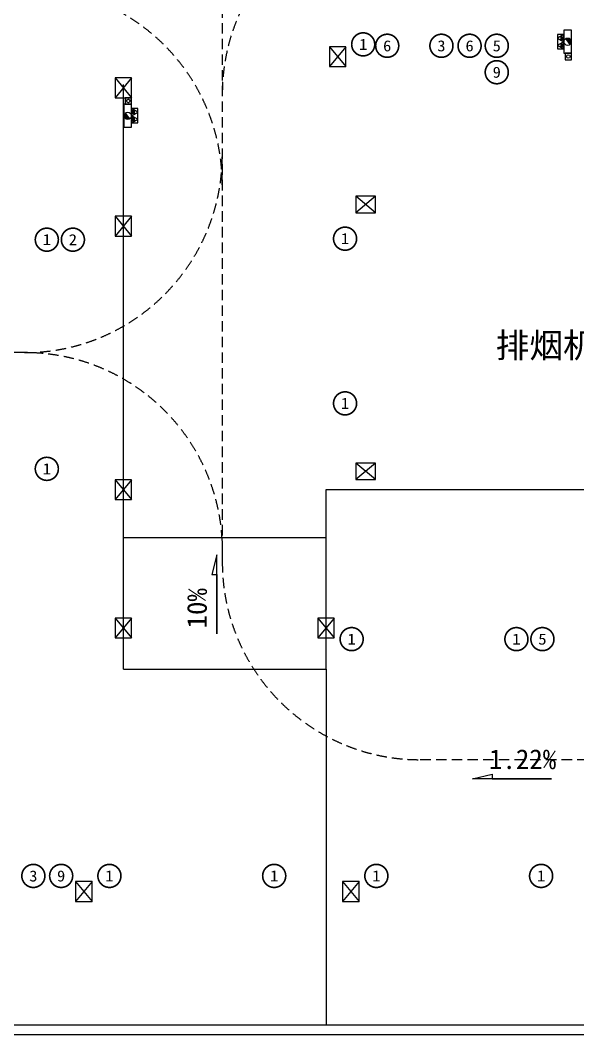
# Model space of a CAD drawing. Header units: millimetres. Extents: x -248992 to 1906102, y -24098 to 332602.
# Drawn here: x 865888 to 882802, y 238600 to 269400 of the extents above; entities that cross this region are included whole.
import ezdxf
from ezdxf.enums import TextEntityAlignment as Align

# ---------------------------------------------------------------- set-up
doc = ezdxf.new("R2010")
doc.units = ezdxf.units.MM
doc.header["$LTSCALE"] = 100
doc.linetypes.add('A6-DK-B1F$0$HIDDEN2', pattern=[4.7625, 3.175, -1.5875])
for name, color, linetype in [('-ACO-TTLB', 153, 'Continuous'), ('A-ROOM-IDEN', 31, 'Continuous'), ('A6-DK-B1F$0$A-TRACK', 77, 'A6-DK-B1F$0$HIDDEN2'), ('A6-DK-BG-B1F$0$A-DRAIN', 152, 'Continuous'), ('A6-DK-BG-B1F$0$A-STAIR', 142, 'Continuous'), ('A6-W-B1$0$S-WALL-S', 4, 'Continuous'), ('TP-DK-1(xhs)$0$P-J-DIM-L', 70, 'Continuous'), ('TP-DK-1(xhs)$0$P-X-L', 240, 'Continuous'), ('TP-DK-1(xhs)$0$P-X-M', 2, 'Continuous'), ('TP-DK-1(xhs)$0$P-X-X', 1, 'Continuous'), ('xref(dwg引用图层)', 7, 'Continuous')]:
    doc.layers.add(name, color=color, linetype=linetype)
doc.layers.add('A6-W-B1$0$S-EDIT', color=241, linetype='Continuous', plot=False)
doc.layers.add('LVTRY', color=6, linetype='Continuous', lineweight=18)
doc.layers.add('PUB_TEXT', color=7, linetype='Continuous', lineweight=15)
doc.styles.add('-黑体', font='simhei.ttf')
doc.styles.add('A6-DK-BG-B1F$0$华文细黑', font='STXIHEI.TTF')
doc.styles.add('华文细黑', font='STXIHEI.TTF')

# ---------------------------------------------------------------- blocks, each defined once
blk = doc.blocks.new('TP-DK-1(xhs)$0$PG01.1')
at = {"color": 1}
for p, q in [((108, 187), (0, 0)), ((80, 72), (66, 58)), ((89, 72), (66, 48)), ((99, 72), (66, 39)), ((109, 72), (66, 29)), ((118, 72), (66, 20)), ((128, 72), (66, 10)), ((138, 72), (66, 0)), ((147, 72), (76, 0)), ((150, 65), (85, 0)), ((150, 56), (94, 0)), ((150, 46), (104, 0)), ((216, 0), (108, 187)), ((150, 36), (114, 0)), ((150, 27), (123, 0)), ((150, 17), (133, 0)), ((150, 8), (142, 0)), ((324, 187), (216, 0)), ((296, 72), (282, 58)), ((305, 72), (282, 48)), ((315, 72), (282, 39)), ((325, 72), (282, 29)), ((334, 72), (282, 20)), ((344, 72), (282, 10)), ((354, 72), (282, 0)), ((363, 72), (292, 0)), ((366, 65), (301, 0)), ((366, 56), (310, 0)), ((366, 46), (320, 0)), ((432, 0), (324, 187)), ((366, 36), (330, 0)), ((366, 27), (339, 0)), ((366, 17), (349, 0)), ((366, 8), (358, 0))]:
    blk.add_line(p, q, dxfattribs=at)
at = {"color": 2}
for p, q in [((0, 0), (216, 0)), ((216, 0), (432, 0))]:
    blk.add_line(p, q, dxfattribs=at)
at = {"color": 1}
for points in [[(0, 0), (436, 0), (436, 190), (0, 190)], [(66, 72), (150, 72), (150, 0), (66, 0)], [(282, 72), (366, 72), (366, 0), (282, 0)]]:
    blk.add_lwpolyline(points, close=True, dxfattribs=at)
blk = doc.blocks.new('TP-DK-1(xhs)$0$PG02.4')
blk.add_hatch(color=1).paths.add_polyline_path([(265, 48, 0.699012), (461, 120, 0.141488), (444, 179)])
at = {"color": 1}
blk.add_line((265, 48), (444, 179), dxfattribs=at)
blk.add_lwpolyline([(0, 0), (700, 0), (700, 240), (0, 240)], close=True, dxfattribs=at)
blk.add_circle((350, 120), 111, dxfattribs=at)
blk = doc.blocks.new('TP-DK-1(xhs)')
at = {"layer": 'TP-DK-1(xhs)$0$P-J-DIM-L', "color": 8, "true_color": 0x808080}
for points in [[(140400, 268400), (140200, 268400), (140200, 268200), (140400, 268200)], [(126850, 266850), (127050, 266850), (127050, 267050), (126850, 267050)]]:
    blk.add_lwpolyline(points, close=True, dxfattribs=at)
at = {"layer": 'TP-DK-1(xhs)$0$P-X-L'}
for centre in [(140300, 268300), (126950, 266950)]:
    blk.add_circle(centre, 55, dxfattribs=at)
at = {"layer": 'TP-DK-1(xhs)$0$P-X-M', "extrusion": (0, 0, -1), "xscale": -1, "zscale": -1}
for p, rotation in [((-140160, 268532), 270), ((-127050, 266718), 90)]:
    blk.add_blockref('TP-DK-1(xhs)$0$PG01.1', p, dxfattribs=dict(at, rotation=rotation))
at = {"layer": 'TP-DK-1(xhs)$0$P-X-X'}
for p, rotation in [((140400, 268400), 90), ((126810, 266850), 270)]:
    blk.add_blockref('TP-DK-1(xhs)$0$PG02.4', p, dxfattribs=dict(at, rotation=rotation))
blk = doc.blocks.new('A6-W-B1$0$Z-2')
at = {"layer": 'A6-W-B1$0$S-EDIT'}
for p, q in [((72869, 44139), (73369, 43539)), ((73369, 44139), (72869, 43539))]:
    blk.add_line(p, q, dxfattribs=at)
at = {"layer": 'A6-W-B1$0$S-WALL-S', "color": 0, "linetype": 'ByBlock', "lineweight": -2}
blk.add_lwpolyline([(73369, 44139), (72869, 44139), (72869, 43539), (73369, 43539), (73369, 44139)], dxfattribs=at)
blk = doc.blocks.new('A6-W-B1', base_point=(85957, 40190))
at = {"layer": 'A6-W-B1$0$S-WALL-S', "elevation": 0}
blk.add_lwpolyline([(204057, 279090), (260207, 279090), (260207, 293890), (260507, 293890), (260507, 278790), (204057, 278790)], close=True, dxfattribs=at)
at = {"layer": 'A6-W-B1$0$S-WALL-S'}
for p in [(146138, 264650), (139638, 263700), (139638, 259500), (139638, 251500), (139638, 247300), (145788, 247300), (138437, 239300), (146537, 239300)]:
    blk.add_blockref('A6-W-B1$0$Z-2', p, dxfattribs=at)
at = {"layer": 'A6-W-B1$0$S-WALL-S', "rotation": 270}
for p in [(176268, 377114, 0), (176268, 369014, 0)]:
    blk.add_blockref('A6-W-B1$0$Z-2', p, dxfattribs=at)
blk = doc.blocks.new('A6-DK-BG-B1F$0$A-DRAIN-INDEX')
blk.add_lwpolyline([(300, 0), (0, 0), (-300, 0), (-500, 0), (-300, 50), (-300, 0)], close=True)
at = {"style": 'A6-DK-BG-B1F$0$华文细黑'}
blk.add_attdef('坡度', text='', height=250, dxfattribs=at).set_placement((0, 100), align=Align.CENTER)
blk = doc.blocks.new('A6-DK-BG-B1F')
at = {"layer": 'A6-DK-BG-B1F$0$A-STAIR'}
for p, q in [((126800, 249700), (126800, 267450)), ((132950, 249700, 0), (132950, 255150, 0)), ((132950, 255150), (141200, 255150)), ((126800, 253700, 0), (132950, 253700, 0)), ((126800, 249700, 0), (132950, 249700, 0))]:
    blk.add_line(p, q, dxfattribs=at)
at = {"layer": 'A6-DK-BG-B1F$0$A-DRAIN'}
ref = blk.add_blockref('A6-DK-BG-B1F$0$A-DRAIN-INDEX', (129631, 251668, 0), dxfattribs=dict(at, xscale=-3, yscale=3, zscale=3, rotation=90))
ref.add_attrib('坡度', '10%', dxfattribs={"layer": '0', "height": 600, "rotation": 90, "style": 'A6-DK-BG-B1F$0$华文细黑'}).set_placement((129331, 251548, 0), align=Align.CENTER)
ref = blk.add_blockref('A6-DK-BG-B1F$0$A-DRAIN-INDEX', (138890, 246365), dxfattribs=dict(at, xscale=3, yscale=3, zscale=3))
ref.add_attrib('坡度', '1.22%', dxfattribs={"layer": '0', "height": 600, "style": 'A6-DK-BG-B1F$0$华文细黑'}).set_placement((138913, 246665), align=Align.CENTER)
blk = doc.blocks.new('A6-DK-B1F$0$gsethsergtyf')
at = {"layer": 'A6-DK-B1F$0$A-TRACK'}
for p, q in [((129800, 291700), (129800, 252950)), ((123805, 259310), (95650, 259310)), ((170893, 246950), (135800, 246950))]:
    blk.add_line(p, q, dxfattribs=at)
for centre, start, end in [((135800, 267150), 90, 180), ((123800, 264400), 0, 90), ((123800, 265310), 270, 0), ((123805, 253310), 358.2809, 90), ((135800, 252950), 180, 270)]:
    blk.add_arc(centre, 6000, start, end, dxfattribs=at)

msp = doc.modelspace()

# ---------------------------------------------------------------- linework, layer by layer
at = {"layer": '-ACO-TTLB'}
msp.add_line((875166.9, 249700, 0), (875166.9, 238900, 0), dxfattribs=at)
at = {"layer": 'LVTRY', "color": 6, "const_width": 50}
for points in [[(876642.6, 268669.1, 1), (875942.6, 268669.1, 1)], [(877370.9, 268626.2, 1), (876670.9, 268626.2, 1)], [(879016.9, 268626.2, 1), (878316.9, 268626.2, 1)], [(879870.9, 268626.2, 1), (879170.9, 268626.2, 1)], [(880696.1, 268626.2, 1), (879996.1, 268626.2, 1)], [(880696.1, 267823.6, 1), (879996.1, 267823.6, 1)], [(867042.6, 262738.8, 1), (866342.6, 262738.8, 1)], [(867833.5, 262738.8, 1), (867133.5, 262738.8, 1)], [(876092.6, 262769.1, 1), (875392.6, 262769.1, 1)], [(876092.6, 257769.1, 1), (875392.6, 257769.1, 1)], [(867042.6, 255781.2, 1), (866342.6, 255781.2, 1)], [(876292.6, 250611, 1), (875592.6, 250611, 1)], [(881292.6, 250611, 1), (880592.6, 250611, 1)], [(882080.9, 250611, 1), (881380.9, 250611, 1)], [(866633.7, 243421.2, 1), (865933.7, 243421.2, 1)], [(867477.7, 243421.2, 1), (866777.7, 243421.2, 1)], [(868941.8, 243421.2, 1), (868241.8, 243421.2, 1)], [(873941.8, 243421.2, 1), (873241.8, 243421.2, 1)], [(877041.8, 243421.2, 1), (876341.8, 243421.2, 1)], [(882041.8, 243421.2, 1), (881341.8, 243421.2, 1)]]:
    msp.add_lwpolyline(points, format="xyb", close=True, dxfattribs=at)

# ---------------------------------------------------------------- block references
msp.add_blockref('A6-DK-B1F$0$gsethsergtyf', (742216.9, 0))
at = {"layer": 'xref(dwg引用图层)'}
for name in ['A6-W-B1', 'TP-DK-1(xhs)', 'A6-DK-BG-B1F']:
    msp.add_blockref(name, (742216.9, 0), dxfattribs=at)

# ---------------------------------------------------------------- texts
at = {"layer": 'A-ROOM-IDEN', "style": '华文细黑'}
msp.add_text('排烟机房', height=750, dxfattribs=at).set_placement((882358.1, 259154.1), align=Align.CENTER)
at = {"layer": 'PUB_TEXT', "color": 6, "style": '-黑体'}
for s, width, p, p2 in [('1', 1.065055, (876164.3, 268502.9), (876420.9, 268502.9)), ('6', 1.032317, (876896.6, 268457), (877145.3, 268457)), ('3', 1.032317, (878542.5, 268457), (878791.2, 268457)), ('6', 1.032317, (879396.6, 268457), (879645.3, 268457)), ('5', 1.032317, (880221.8, 268457), (880470.5, 268457)), ('9', 1.032317, (880221.8, 267654.4), (880470.5, 267654.4)), ('1', 1.065055, (866564.3, 262572.5), (866820.9, 262572.5)), ('2', 1.048503, (867357.2, 262571), (867609.7, 262571)), ('1', 1.065055, (875614.3, 262602.9), (875870.9, 262602.9)), ('1', 1.065055, (875614.3, 257602.9), (875870.9, 257602.9)), ('1', 1.065055, (866564.3, 255614.9), (866820.9, 255614.9)), ('1', 1.065055, (875814.3, 250444.7), (876070.9, 250444.7)), ('1', 1.065055, (880814.3, 250444.7), (881070.9, 250444.7)), ('5', 1.048503, (881604.6, 250443.2), (881857.2, 250443.2)), ('3', 1.032317, (866159.3, 243252), (866408, 243252)), ('9', 1.032317, (867003.3, 243252), (867252, 243252)), ('1', 1.065055, (868463.5, 243254.9), (868720, 243254.9)), ('1', 1.065055, (873463.5, 243254.9), (873720, 243254.9)), ('1', 1.065055, (876563.5, 243254.9), (876820, 243254.9)), ('1', 1.065055, (881563.5, 243254.9), (881820, 243254.9))]:
    msp.add_text(s, height=335, dxfattribs=dict(at, width=width)).set_placement(p, p2, align=Align.FIT)

doc.saveas('drawing.dxf')
